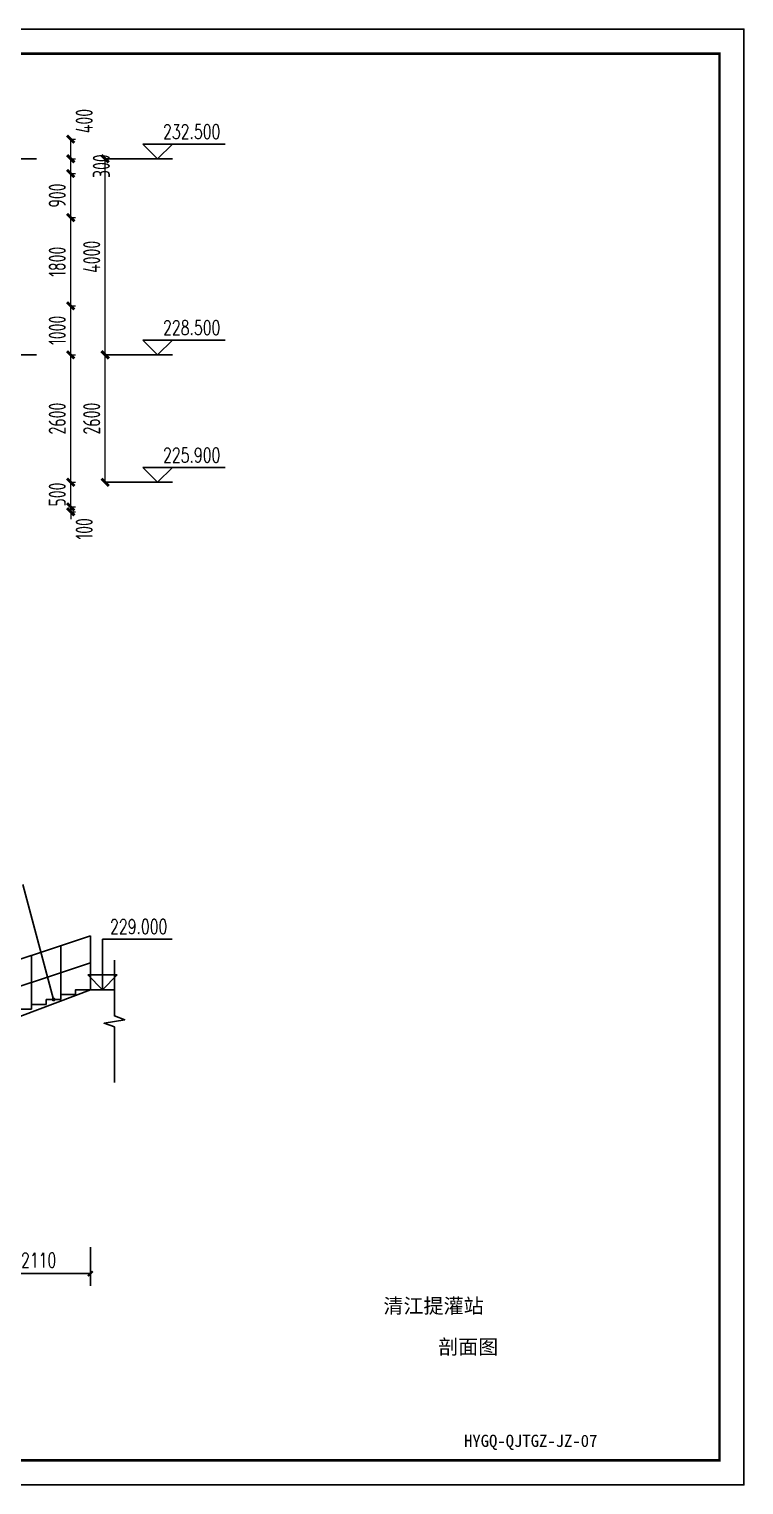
# Model space of a CAD drawing. Header units: millimetres. Extents: x 1742399 to 4898386, y 2481636 to 5226310.
# Drawn here: x 2270698 to 2285283, y 2586514 to 2616214 of the extents above; entities that cross this region are included whole.
import ezdxf

# ---------------------------------------------------------------- set-up
doc = ezdxf.new("R2010")
doc.units = ezdxf.units.MM
doc.header["$LTSCALE"] = 1000
doc.linetypes.add('DOTE', pattern=[2.42, 2, -0.2, 0.02, -0.2])
for name, color, linetype in [('DIM_ELEV', 3, 'Continuous'), ('DIM_LEAD', 3, 'Continuous'), ('DIM_SYMB', 3, 'Continuous'), ('DOTE', 1, 'DOTE'), ('PUB_DIM', 3, 'Continuous'), ('PUB_TITLE', 4, 'Continuous'), ('TWT_DIM', 3, 'Continuous'), ('YHJ_剖面_梁板', 4, 'Continuous'), ('图框', 7, 'Continuous')]:
    doc.layers.add(name, color=color, linetype=linetype)
doc.styles.add('_TCH_DIM', font='SIMPLEX', dxfattribs={"bigfont": 'GBCBIG'})
doc.styles.add('_TCH_DIM_T3', font='SIMPLEX', dxfattribs={"width": 0.705882, "bigfont": 'GBCBIG'})
doc.styles.add('biaotilan', font='', dxfattribs={"width": 0.7})
doc.styles.add('TSSD_REIN_T3', font='tssdeng.shx', dxfattribs={"width": 0.7, "bigfont": 'hztxt.shx'})
doc.styles.get('biaotilan').set_extended_font_data('SimSun')
doc.dimstyles.new('_TCH_ARCH&&100', dxfattribs={"dimtxt": 350, "dimasz": 150, "dimexe": 100, "dimexo": 200, "dimgap": 100, "dimtad": 1, "dimdec": 0, "dimzin": 0, "dimdsep": 46, "dimtxsty": 'TSSD_REIN_T3', "dimblk": 'ARCHTICK', "dimcen": 0.09, "dimclrt": 7, "dimazin": 2, "dimtfac": 1, "dimtdec": 0, "dimtix": 1, "dimtmove": 2, "dimatfit": 3, "dimfxl": 1, "dimfxlon": 1, "dimtolj": 1, "dimtzin": 0, "dimlwd": 18, "dimlwe": 18, "dimarcsym": 0})
doc.dimstyles.new('_TWT_ARCH&&100', dxfattribs={"dimtxt": 297.5, "dimasz": 100, "dimexe": 250, "dimexo": 300, "dimgap": 126.25, "dimtad": 1, "dimdec": 0, "dimzin": 0, "dimdsep": 46, "dimtxsty": '_TCH_DIM_T3', "dimblk": 'ARCHTICK', "dimcen": 0.09, "dimclrt": 7, "dimazin": 2, "dimtfac": 1, "dimtdec": 0, "dimtix": 1, "dimtmove": 2, "dimatfit": 3, "dimfxl": 75, "dimtolj": 1, "dimtzin": 0, "dimarcsym": 0})

# ---------------------------------------------------------------- blocks, each defined once
blk = doc.blocks.new('HAYJZ A3')
blk.add_lwpolyline([(4975, -403417), (46975, -403417), (46975, -433117), (4975, -433117), (4975, -403417)])
at = {"const_width": 50}
blk.add_lwpolyline([(7475, -403917), (46475, -403917), (46475, -432617), (7475, -432617), (7475, -403917)], dxfattribs=at)
at = {"layer": 'PUB_TITLE'}
blk.add_lwpolyline([(4975, -433117), (46975, -433117), (46975, -403417), (4975, -403417)], close=True, dxfattribs=at)
blk = doc.blocks.new('_ArchTick')
at = {"color": 0, "linetype": 'ByBlock', "const_width": 0.4}
blk.add_lwpolyline([(-0.5, -0.5), (0.5, 0.5)], dxfattribs=at)
blk = doc.blocks.new('*D316')
at = {"layer": 'Defpoints', "color": 0, "transparency": 16777216}
for p in [(2269838, 2591662), (2271948, 2591662), (2271948, 2590824)]:
    blk.add_point(p, dxfattribs=at)
at = {"layer": 'TWT_DIM', "color": 0, "lineweight": -2, "transparency": 16777216}
for p, q in [((2269838, 2591362), (2269838, 2590574)), ((2271948, 2591362), (2271948, 2590574)), ((2269838, 2590824), (2271948, 2590824))]:
    blk.add_line(p, q, dxfattribs=at)
at = {"layer": 'TWT_DIM', "color": 0, "lineweight": -2, "transparency": 16777216, "xscale": 100, "yscale": 100, "zscale": 100, "rotation": 180}
blk.add_blockref('_ArchTick', (2269838, 2590824), dxfattribs=at)
at = {"layer": 'TWT_DIM', "color": 0, "lineweight": -2, "transparency": 16777216, "xscale": 100, "yscale": 100, "zscale": 100}
blk.add_blockref('_ArchTick', (2271948, 2590824), dxfattribs=at)
at = {"layer": 'TWT_DIM', "color": 7, "transparency": 16777216, "insert": (2270893, 2591099), "char_height": 297.5, "attachment_point": 5, "style": '_TCH_DIM_T3'}
blk.add_mtext('\\A1;2110', dxfattribs=at)
blk = doc.blocks.new('*D448')
at = {"layer": 'Defpoints', "color": 0, "transparency": 16777216}
for p in [(2270819, 2606469), (2270819, 2606369), (2271547, 2606469)]:
    blk.add_point(p, dxfattribs=at)
at = {"layer": 'PUB_DIM', "color": 0, "lineweight": 18, "transparency": 16777216}
for p, q in [((2271547, 2606469), (2271547, 2606619)), ((2271546, 2606469), (2271647, 2606469)), ((2271546, 2606369), (2271647, 2606369)), ((2271547, 2606369), (2271547, 2606469)), ((2271547, 2606369), (2271547, 2606219))]:
    blk.add_line(p, q, dxfattribs=at)
at = {"layer": 'PUB_DIM', "color": 0, "lineweight": 18, "transparency": 16777216, "xscale": 150, "yscale": 150, "zscale": 150}
for p, rotation in [((2271547, 2606469), 270), ((2271547, 2606369), 90)]:
    blk.add_blockref('_ArchTick', p, dxfattribs=dict(at, rotation=rotation))
at = {"layer": 'PUB_DIM', "color": 7, "transparency": 16777216, "insert": (2271822, 2606019), "char_height": 350, "attachment_point": 5, "rotation": 90, "style": 'TSSD_REIN_T3'}
blk.add_mtext('\\A1;100', dxfattribs=at)
blk = doc.blocks.new('*D449')
at = {"layer": 'Defpoints', "color": 0, "transparency": 16777216}
for p in [(2270819, 2606969), (2271547, 2606969), (2270819, 2606469)]:
    blk.add_point(p, dxfattribs=at)
at = {"layer": 'PUB_DIM', "color": 0, "lineweight": 18, "transparency": 16777216}
for p, q in [((2271547, 2606969), (2271547, 2607119)), ((2271546, 2606969), (2271647, 2606969)), ((2271547, 2606469), (2271547, 2606969)), ((2271546, 2606469), (2271647, 2606469)), ((2271547, 2606469), (2271547, 2606319))]:
    blk.add_line(p, q, dxfattribs=at)
at = {"layer": 'PUB_DIM', "color": 0, "lineweight": 18, "transparency": 16777216, "xscale": 150, "yscale": 150, "zscale": 150}
for p, rotation in [((2271547, 2606969), 270), ((2271547, 2606469), 90)]:
    blk.add_blockref('_ArchTick', p, dxfattribs=dict(at, rotation=rotation))
at = {"layer": 'PUB_DIM', "color": 7, "transparency": 16777216, "insert": (2271272, 2606719), "char_height": 350, "attachment_point": 5, "rotation": 90, "style": 'TSSD_REIN_T3'}
blk.add_mtext('\\A1;500', dxfattribs=at)
blk = doc.blocks.new('*D450')
at = {"layer": 'Defpoints', "color": 0, "transparency": 16777216}
for p in [(2270819, 2609569), (2271547, 2609569), (2270819, 2606969)]:
    blk.add_point(p, dxfattribs=at)
at = {"layer": 'PUB_DIM', "color": 0, "lineweight": 18, "transparency": 16777216}
for p, q in [((2271546, 2609569), (2271647, 2609569)), ((2271547, 2606969), (2271547, 2609569)), ((2271546, 2606969), (2271647, 2606969))]:
    blk.add_line(p, q, dxfattribs=at)
at = {"layer": 'PUB_DIM', "color": 0, "lineweight": 18, "transparency": 16777216, "xscale": 150, "yscale": 150, "zscale": 150}
for p, rotation in [((2271547, 2609569), 90), ((2271547, 2606969), 270)]:
    blk.add_blockref('_ArchTick', p, dxfattribs=dict(at, rotation=rotation))
at = {"layer": 'PUB_DIM', "color": 7, "transparency": 16777216, "insert": (2271272, 2608269), "char_height": 350, "attachment_point": 5, "rotation": 90, "style": 'TSSD_REIN_T3'}
blk.add_mtext('\\A1;2600', dxfattribs=at)
blk = doc.blocks.new('*D451')
at = {"layer": 'Defpoints', "color": 0, "transparency": 16777216}
for p in [(2270819, 2610569), (2271547, 2610569), (2270819, 2609569)]:
    blk.add_point(p, dxfattribs=at)
at = {"layer": 'PUB_DIM', "color": 0, "lineweight": 18, "transparency": 16777216}
for p, q in [((2271546, 2610569), (2271647, 2610569)), ((2271547, 2609569), (2271547, 2610569)), ((2271546, 2609569), (2271647, 2609569))]:
    blk.add_line(p, q, dxfattribs=at)
at = {"layer": 'PUB_DIM', "color": 0, "lineweight": 18, "transparency": 16777216, "xscale": 150, "yscale": 150, "zscale": 150}
for p, rotation in [((2271547, 2610569), 90), ((2271547, 2609569), 270)]:
    blk.add_blockref('_ArchTick', p, dxfattribs=dict(at, rotation=rotation))
at = {"layer": 'PUB_DIM', "color": 7, "transparency": 16777216, "insert": (2271272, 2610069), "char_height": 350, "attachment_point": 5, "rotation": 90, "style": 'TSSD_REIN_T3'}
blk.add_mtext('\\A1;1000', dxfattribs=at)
blk = doc.blocks.new('*D452')
at = {"layer": 'Defpoints', "color": 0, "transparency": 16777216}
for p in [(2270819, 2612369), (2271547, 2612369), (2270819, 2610569)]:
    blk.add_point(p, dxfattribs=at)
at = {"layer": 'PUB_DIM', "color": 0, "lineweight": 18, "transparency": 16777216}
for p, q in [((2271546, 2612369), (2271647, 2612369)), ((2271547, 2610569), (2271547, 2612369)), ((2271546, 2610569), (2271647, 2610569))]:
    blk.add_line(p, q, dxfattribs=at)
at = {"layer": 'PUB_DIM', "color": 0, "lineweight": 18, "transparency": 16777216, "xscale": 150, "yscale": 150, "zscale": 150}
for p, rotation in [((2271547, 2612369), 90), ((2271547, 2610569), 270)]:
    blk.add_blockref('_ArchTick', p, dxfattribs=dict(at, rotation=rotation))
at = {"layer": 'PUB_DIM', "color": 7, "transparency": 16777216, "insert": (2271272, 2611469), "char_height": 350, "attachment_point": 5, "rotation": 90, "style": 'TSSD_REIN_T3'}
blk.add_mtext('\\A1;1800', dxfattribs=at)
blk = doc.blocks.new('*D453')
at = {"layer": 'Defpoints', "color": 0, "transparency": 16777216}
for p in [(2270819, 2613269), (2271547, 2613269), (2270819, 2612369)]:
    blk.add_point(p, dxfattribs=at)
at = {"layer": 'PUB_DIM', "color": 0, "lineweight": 18, "transparency": 16777216}
for p, q in [((2271546, 2613269), (2271647, 2613269)), ((2271547, 2612369), (2271547, 2613269)), ((2271546, 2612369), (2271647, 2612369))]:
    blk.add_line(p, q, dxfattribs=at)
at = {"layer": 'PUB_DIM', "color": 0, "lineweight": 18, "transparency": 16777216, "xscale": 150, "yscale": 150, "zscale": 150}
for p, rotation in [((2271547, 2613269), 90), ((2271547, 2612369), 270)]:
    blk.add_blockref('_ArchTick', p, dxfattribs=dict(at, rotation=rotation))
at = {"layer": 'PUB_DIM', "color": 7, "transparency": 16777216, "insert": (2271272, 2612819), "char_height": 350, "attachment_point": 5, "rotation": 90, "style": 'TSSD_REIN_T3'}
blk.add_mtext('\\A1;900', dxfattribs=at)
blk = doc.blocks.new('*D454')
at = {"layer": 'Defpoints', "color": 0, "transparency": 16777216}
for p in [(2270819, 2613569), (2271547, 2613569), (2270819, 2613269)]:
    blk.add_point(p, dxfattribs=at)
at = {"layer": 'PUB_DIM', "color": 0, "lineweight": 18, "transparency": 16777216}
for p, q in [((2271546, 2613569), (2271647, 2613569)), ((2271547, 2613269), (2271547, 2613569)), ((2271546, 2613269), (2271647, 2613269))]:
    blk.add_line(p, q, dxfattribs=at)
at = {"layer": 'PUB_DIM', "color": 0, "lineweight": 18, "transparency": 16777216, "xscale": 150, "yscale": 150, "zscale": 150}
for p, rotation in [((2271547, 2613569), 90), ((2271547, 2613269), 270)]:
    blk.add_blockref('_ArchTick', p, dxfattribs=dict(at, rotation=rotation))
at = {"layer": 'PUB_DIM', "color": 7, "transparency": 16777216, "insert": (2272172, 2613419), "char_height": 350, "attachment_point": 5, "rotation": 90, "style": 'TSSD_REIN_T3'}
blk.add_mtext('\\A1;300', dxfattribs=at)
blk = doc.blocks.new('*D455')
at = {"layer": 'Defpoints', "color": 0, "transparency": 16777216}
for p in [(2270819, 2613969), (2271547, 2613969), (2270819, 2613569)]:
    blk.add_point(p, dxfattribs=at)
at = {"layer": 'PUB_DIM', "color": 0, "lineweight": 18, "transparency": 16777216}
for p, q in [((2271546, 2613969), (2271647, 2613969)), ((2271547, 2613569), (2271547, 2613969)), ((2271546, 2613569), (2271647, 2613569))]:
    blk.add_line(p, q, dxfattribs=at)
at = {"layer": 'PUB_DIM', "color": 0, "lineweight": 18, "transparency": 16777216, "xscale": 150, "yscale": 150, "zscale": 150}
for p, rotation in [((2271547, 2613969), 90), ((2271547, 2613569), 270)]:
    blk.add_blockref('_ArchTick', p, dxfattribs=dict(at, rotation=rotation))
at = {"layer": 'PUB_DIM', "color": 7, "transparency": 16777216, "insert": (2271822, 2614339), "char_height": 350, "attachment_point": 5, "rotation": 90, "style": 'TSSD_REIN_T3'}
blk.add_mtext('\\A1;400', dxfattribs=at)
blk = doc.blocks.new('*D456')
at = {"layer": 'Defpoints', "color": 0, "transparency": 16777216}
for p in [(2271119, 2609569), (2272250, 2609569), (2271119, 2606969)]:
    blk.add_point(p, dxfattribs=at)
at = {"layer": 'PUB_DIM', "color": 0, "lineweight": 18, "transparency": 16777216}
for p, q in [((2272249, 2609569), (2272350, 2609569)), ((2272250, 2606969), (2272250, 2609569)), ((2272249, 2606969), (2272350, 2606969))]:
    blk.add_line(p, q, dxfattribs=at)
at = {"layer": 'PUB_DIM', "color": 0, "lineweight": 18, "transparency": 16777216, "xscale": 150, "yscale": 150, "zscale": 150}
for p, rotation in [((2272250, 2609569), 90), ((2272250, 2606969), 270)]:
    blk.add_blockref('_ArchTick', p, dxfattribs=dict(at, rotation=rotation))
at = {"layer": 'PUB_DIM', "color": 7, "transparency": 16777216, "insert": (2271975, 2608269), "char_height": 350, "attachment_point": 5, "rotation": 90, "style": 'TSSD_REIN_T3'}
blk.add_mtext('\\A1;2600', dxfattribs=at)
blk = doc.blocks.new('*D457')
at = {"layer": 'Defpoints', "color": 0, "transparency": 16777216}
for p in [(2271119, 2613569), (2272250, 2613569), (2271119, 2609569)]:
    blk.add_point(p, dxfattribs=at)
at = {"layer": 'PUB_DIM', "color": 0, "lineweight": 18, "transparency": 16777216}
for p, q in [((2272249, 2613569), (2272350, 2613569)), ((2272250, 2609569), (2272250, 2613569)), ((2272249, 2609569), (2272350, 2609569))]:
    blk.add_line(p, q, dxfattribs=at)
at = {"layer": 'PUB_DIM', "color": 0, "lineweight": 18, "transparency": 16777216, "xscale": 150, "yscale": 150, "zscale": 150}
for p, rotation in [((2272250, 2613569), 90), ((2272250, 2609569), 270)]:
    blk.add_blockref('_ArchTick', p, dxfattribs=dict(at, rotation=rotation))
at = {"layer": 'PUB_DIM', "color": 7, "transparency": 16777216, "insert": (2271975, 2611569), "char_height": 350, "attachment_point": 5, "rotation": 90, "style": 'TSSD_REIN_T3'}
blk.add_mtext('\\A1;4000', dxfattribs=at)

msp = doc.modelspace()

# ---------------------------------------------------------------- linework, layer by layer
at = {"layer": 'DIM_ELEV'}
for p, q in [((2273320.8, 2613569.2), (2273020.8, 2613869.2)), ((2273020.8, 2613869.2), (2274700.8, 2613869.2)), ((2273320.8, 2613569.2), (2273620.8, 2613869.2)), ((2272249.6, 2613569.2), (2273620.8, 2613569.2)), ((2273320.8, 2609569.2), (2273020.8, 2609869.2)), ((2273020.8, 2609869.2), (2274700.8, 2609869.2)), ((2273320.8, 2609569.2), (2273620.8, 2609869.2)), ((2272249.6, 2609569.2), (2273620.8, 2609569.2)), ((2273320.8, 2606969.2), (2273020.8, 2607269.2)), ((2273020.8, 2607269.2), (2274700.8, 2607269.2)), ((2273320.8, 2606969.2), (2273620.8, 2607269.2)), ((2272249.6, 2606969.2), (2273620.8, 2606969.2)), ((2272193.4, 2596617), (2272193.4, 2597650.5)), ((2272193.4, 2597650.5), (2273619.4, 2597650.5)), ((2272193.4, 2596617), (2271893.4, 2596917)), ((2271893.4, 2596917), (2272493.4, 2596917)), ((2272193.4, 2596617), (2272493.4, 2596917))]:
    msp.add_line(p, q, dxfattribs=at)
at = {"layer": 'DIM_LEAD'}
msp.add_line((2271197.8, 2596417), (2270569.1, 2598763.1), dxfattribs=at)
at = {"layer": 'DIM_LEAD', "const_width": 40}
msp.add_lwpolyline([(2271203, 2596397.6, 1), (2271192.6, 2596436.3, 1)], format="xyb", close=True, dxfattribs=at)
at = {"layer": 'DIM_SYMB'}
msp.add_lwpolyline([(2272439, 2597217), (2272439, 2596081.9), (2272649, 2596005.4), (2272229, 2595931.4), (2272439, 2595856.9), (2272439, 2594721.8)], dxfattribs=at)
at = {"layer": 'DOTE'}
msp.add_line((2270850.4, 2613569.2), (2253450.4, 2613569.2), dxfattribs=at)
at = {"layer": 'DOTE', "linetype": 'DOTE'}
msp.add_line((2270850.4, 2609569.2), (2253450.4, 2609569.2), dxfattribs=at)
at = {"layer": 'YHJ_剖面_梁板', "color": 6}
for points in [[(2271947.8, 2597717), (2269547.8, 2596917)], [(2271947.8, 2596617), (2271947.8, 2597717)], [(2270747.8, 2596217), (2270747.8, 2597317)], [(2271347.8, 2596417), (2271347.8, 2597517)], [(2271947.8, 2597167), (2269547.8, 2596367), (2262587.7, 2596367)]]:
    msp.add_lwpolyline(points, dxfattribs=at)
at = {"layer": 'YHJ_剖面_梁板'}
for points in [[(2269838, 2595817), (2271947.8, 2596617)], [(2271347.8, 2596417), (2271047.8, 2596417), (2271047.8, 2596317)], [(2271647.8, 2596517), (2271347.8, 2596517), (2271347.8, 2596417)], [(2271947.8, 2596617), (2271647.8, 2596617), (2271647.8, 2596517)], [(2271947.8, 2596617), (2272439, 2596617)], [(2270747.8, 2596217), (2270447.8, 2596217), (2270447.8, 2596117)], [(2271047.8, 2596317), (2270747.8, 2596317), (2270747.8, 2596217)]]:
    msp.add_lwpolyline(points, dxfattribs=at)

# ---------------------------------------------------------------- block references
msp.add_blockref('HAYJZ A3', (2238308.5, 3019631.2))

# ---------------------------------------------------------------- texts
at = {"layer": 'DIM_ELEV', "color": 7, "style": '_TCH_DIM', "width": 0.705882}
for s, p in [('232.500', (2273430.8, 2613974.2)), ('228.500', (2273430.8, 2609974.2)), ('225.900', (2273430.8, 2607374.2)), ('229.000', (2272349.4, 2597755.5))]:
    msp.add_text(s, height=297.5, dxfattribs=at).set_placement(p)
at = {"layer": '图框', "style": 'biaotilan'}
for s, height, p in [('清江提灌站', 300, (2277927.4, 2590016.2)), ('剖面图', 300, (2279043.4, 2589180.3)), ('HYGQ-QJTGZ-JZ-07', 250, (2279572.4, 2587288.4))]:
    msp.add_text(s, height=height, dxfattribs=at).set_placement(p)

# ---------------------------------------------------------------- dimensions: what is measured, and where the dimension line sits
at = {"layer": 'PUB_DIM'}
for base, p1, p2, picture, middle in [((2271547.4, 2613969.2), (2270819.1, 2613569.2), (2270819.1, 2613969.2), '*D455', (2271822.4, 2614339.2)), ((2271547.4, 2613569.2), (2270819.1, 2613269.2), (2270819.1, 2613569.2), '*D454', (2272172.4, 2613419.2)), ((2271547.4, 2606469.2), (2270819.1, 2606369.2), (2270819.1, 2606469.2), '*D448', (2271822.4, 2606019.2))]:
    dim = msp.add_linear_dim(base=base, p1=p1, p2=p2, angle=90, dimstyle='_TCH_ARCH&&100', dxfattribs=at)
    dim.commit()
    dim.dimension.update_dxf_attribs({"geometry": picture, "text_midpoint": middle, "dimtype": 161})
for p1, p2, distance, picture, middle in [((2271119.1, 2609569.2), (2271119.1, 2613569.2), -1130.5, '*D457', (2271974.6, 2611569.2)), ((2270819.1, 2612369.2), (2270819.1, 2613269.2), -728.3, '*D453', (2271272.4, 2612819.2)), ((2270819.1, 2610569.2), (2270819.1, 2612369.2), -728.3, '*D452', (2271272.4, 2611469.2)), ((2270819.1, 2609569.2), (2270819.1, 2610569.2), -728.3, '*D451', (2271272.4, 2610069.2)), ((2270819.1, 2606969.2), (2270819.1, 2609569.2), -728.3, '*D450', (2271272.4, 2608269.2)), ((2271119.1, 2606969.2), (2271119.1, 2609569.2), -1130.5, '*D456', (2271974.6, 2608269.2)), ((2270819.1, 2606469.2), (2270819.1, 2606969.2), -728.3, '*D449', (2271272.4, 2606719.2))]:
    dim = msp.add_aligned_dim(p1=p1, p2=p2, distance=distance, dimstyle='_TCH_ARCH&&100', dxfattribs=at)
    dim.commit()
    dim.dimension.update_dxf_attribs({"geometry": picture, "text_midpoint": middle})
at = {"layer": 'TWT_DIM'}
dim = msp.add_aligned_dim(p1=(2269838, 2591661.7), p2=(2271947.8, 2591661.7), distance=-838.1, dimstyle='_TWT_ARCH&&100', dxfattribs=at)
dim.commit()
dim.dimension.update_dxf_attribs({"geometry": '*D316', "text_midpoint": (2270892.9, 2591098.6)})

doc.saveas('drawing.dxf')
